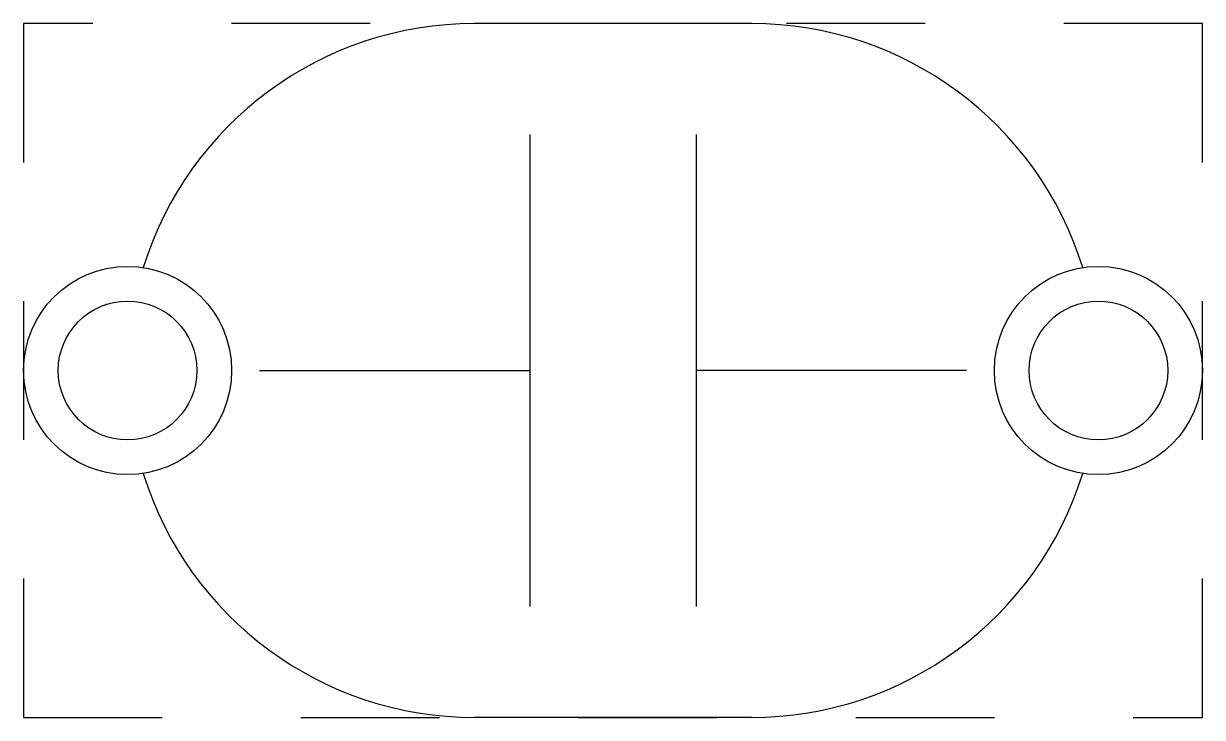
# Model space of a CAD drawing. Extents: x -0.75 to 7.75, y -2.5 to 2.5.
import ezdxf

# ---------------------------------------------------------------- set-up
doc = ezdxf.new("R2010")
doc.units = 0
doc.linetypes.add('虚线', pattern=[2, 1, -1])
for name, color, linetype in [('粗实线层', 7, 'CONTINUOUS'), ('细实线层', 7, 'CONTINUOUS'), ('虚线层', 6, '虚线')]:
    doc.layers.add(name, color=color, linetype=linetype)

msp = doc.modelspace()

# ---------------------------------------------------------------- linework, layer by layer
at = {"layer": '粗实线层'}
for p, q in [((4.5, 2.5), (2.5, 2.5)), ((2.9, 1.7), (2.9, -1.7)), ((4.1, 1.7), (4.1, -1.7)), ((0.95, 0), (2.9, 0)), ((6.05, 0), (4.1, 0)), ((4.5, -2.5), (2.5, -2.5))]:
    msp.add_line(p, q, dxfattribs=at)
for centre, start, end in [((2.5, 0), 90, 162.74615), ((4.5, 0), 17.25385, 90), ((2.5, 0), 197.25385, 270), ((4.5, 0), 270, 342.74615)]:
    msp.add_arc(centre, 2.5, start, end, dxfattribs=at)
at = {"layer": '细实线层'}
for centre, radius in [((0, 0), 0.75), ((7, 0), 0.75), ((0, 0), 0.5), ((7, 0), 0.5)]:
    msp.add_circle(centre, radius, dxfattribs=at)
at = {"layer": '虚线层'}
msp.add_lwpolyline([(-0.75, 2.5), (-0.75, -2.5), (7.75, -2.5), (7.75, 2.5)], close=True, dxfattribs=at)

doc.saveas('drawing.dxf')
